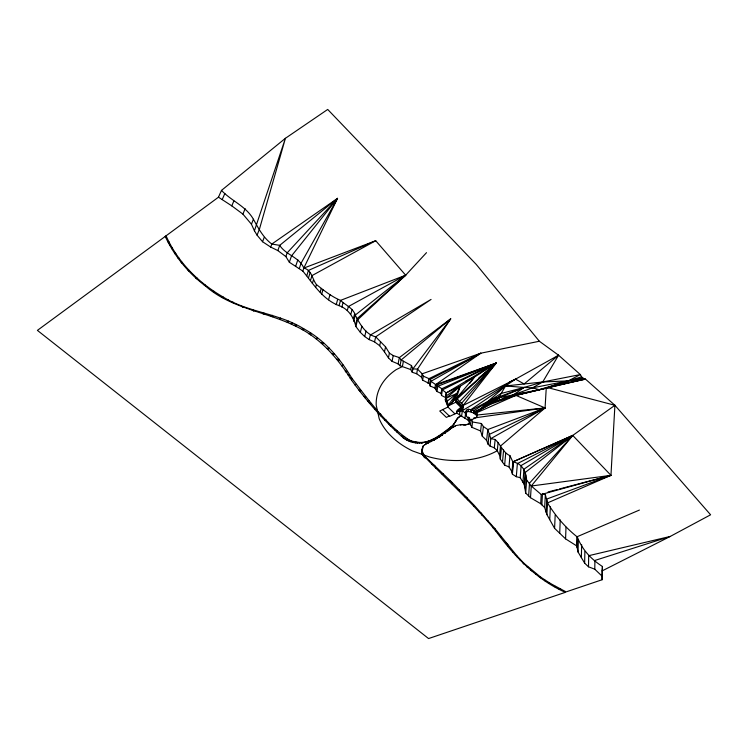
<?xml version="1.0" encoding="UTF-8"?>
<svg xmlns="http://www.w3.org/2000/svg" width="748" height="748" viewBox="0 0 748 748"><rect width="100%" height="100%" fill="white"/><g stroke="black" fill="none" stroke-linecap="round" stroke-linejoin="round"><path stroke-width="1.12" d="M165.233 236.433L37.4 330.382L428.567 638.558L565.366 592.332C536.232 579.541 514.213 556.026 495.653 530.874C473.344 503.395 446.491 479.702 422.274 454.288L421.582 450.062L423.19 446.023L422.227 450.81L423.134 453.765L425.088 456.551L451.315 481.647L474.326 505.47L495.026 528.799L516.7 555.549L523.852 563.197L540.739 577.175L550.369 583.449L566.114 591.892L602.075 579.747L602.121 570.902L670.236 536.438L710.6 514.792L614.912 405.294L585.469 379.124L584.169 379.124L581.607 376.852L580.355 374.57L558.56 355.207L539.355 341.247L476.196 264.362L327.708 109.442L285.418 138.296L221.492 190.394L218.472 197.192L165.233 236.433C174.293 255.825 188.141 272.945 205.261 285.829C231.001 308.634 266.241 311.617 295.946 326.334C320.013 337.572 337.647 358.049 351.504 380.106C366.698 401.171 384.005 420.937 403.555 438.01C419.226 449.726 438.113 438.58 450.492 427.407C455.467 424.883 456.14 416.608 461.591 415.991L456.645 413.036L449.67 416.384L442.657 409.605M602.075 579.747L602.43 566.488C591.163 559.233 582.075 549.621 577.372 537.036L577.017 536.765C565.161 527.312 555.353 515.783 547.517 502.908L545.357 494.737L542.496 493.446M594.791 569.209L594.894 560.448L670.236 536.438L588.685 555.699L588.508 566.806L594.791 569.209L602.383 576.465M453.587 424.462L457.486 418.132L460.59 415.879M588.508 566.806L584.646 563.132L584.871 551.472M581.364 557.606L581.645 544.675M584.646 563.132L578.045 552.015L576.773 545.956L577.017 536.765L639.418 510.052M577.101 547.527L577.372 537.036M578.045 552.015L578.344 539.794M576.773 545.956L565.582 538.869L565.993 527.19M559.7 533.24L560.243 519.944M565.582 538.869L554.586 528.331L555.184 515.035M549.733 519.654L550.36 506.864M546.18 512.315L546.881 499L610.957 475.335L614.912 405.294L547.414 387.529M546.91 514.605L547.517 502.908L610.957 475.335L572.753 435.439L512.857 461.871L512.015 471.866L512.399 474.213L516.316 476.691L520.206 477.701L524.189 484.321L525.704 493.091L530.491 497.71L540.701 503.713L544.666 507.546L546.91 514.605L554.586 528.331M544.666 507.546L545.357 494.737M540.701 503.713L541.225 494.512L531.276 486.013L526.629 480.02C526.087 471.923 522.291 463.48 513.418 462.068L513.175 461.507L512.212 473.035M541.861 504.835L542.431 494.587M546.227 388.38L545.077 407.941L500.477 446.07L499.58 455.354L500.328 459.113L504.638 465.116L508.986 466.92L512.015 471.866M530.491 497.71L531.276 486.013L572.753 435.439L614.912 405.294M450.866 427.108L453.756 424.275M528.64 495.915L529.509 483.115L572.753 435.439L512.857 461.871L509.968 455.7C502.852 452.512 500.721 444.424 495.148 439.515L490.8 438.637L487.79 429.548L483.376 426.528L481.46 423.546L472.549 421.984L471.633 419.273M469.276 420.105L471.016 420.142L476.738 417.253L476.85 413.354L473.923 410.876L471.315 409.736L468.454 409.259L466.565 410.166C463.339 414.055 467.388 417.468 470.221 419.871L470.773 419.899L469.258 420.367L468.697 418.964C469.23 417.375 468.734 417.599 469.052 418.824L470.221 419.871L469.183 420.208L471.016 420.142M525.704 493.091L526.629 480.02M602.121 570.902L602.43 566.488M524.189 484.321L525.04 472.614L572.753 435.439L517.364 463.61L516.316 476.691M524.778 487.752L525.704 474.943M522.964 482.292L523.927 469.202L572.753 435.439L521.132 465.546L520.206 477.701M223.231 297.947L223.306 297.096C198.688 283.006 177.482 261.94 166.037 235.732L165.654 237.051M512.399 474.213L513.418 462.068M508.986 466.92L509.968 455.7M504.638 465.116L505.723 453.12M502.488 462.124L503.61 449.978M351.504 380.106L351.7 377.992C339.863 358.058 324.389 339.929 303.725 328.765C278.873 313.281 248.186 312.524 223.306 297.096L222.268 297.246M500.328 459.113L501.394 447.902M188.992 271.281L189.076 270.355L188.066 270.29M498.103 442.414L497.28 450.735L499.58 455.354M403.415 361.209L402.359 366.585L396.197 369.624A73.061 51.116 8.2 0 0 376.225 405.285L379.208 418.73A73.07 51.116 8.2 0 0 412.587 450.951L429.287 456.935A73.061 51.116 8.2 0 0 497.28 450.735L494.297 447.828L495.148 439.515M454.943 413.859L447.94 407.043L445.331 400.002L446.285 392.878L496.176 363.098L463.18 405.425L457 410.502L456.645 413.036M459.487 414.738L460.254 408.333M494.297 447.828L490.015 446.089L490.8 438.637L545.077 407.941L515.428 395.178L503.769 398.357L584.169 379.124L568.358 380.863L542.721 381.985L505.555 385.959L487.724 401.573L480.197 409.343L475.476 412.344M490.015 446.089L488.042 444.162L489.07 434.504L545.077 407.941L476.906 415.046M464.947 424.799L465.424 424.808C462.152 425.715 471.726 423.228 468.912 423.966M488.042 444.162L486.602 440.404L487.79 429.548L545.077 407.941L473.634 418.039M486.602 440.404L482.282 436.187L483.376 426.528M456.794 411.98L462.685 409.109L463.18 405.425L461.675 403.153L496.176 363.098L460.142 386.295L446.285 392.878L445.331 400.002M482.282 436.187L480.609 430.979L481.46 423.546M476.738 417.253L476.85 413.354M476.588 415.561L475.326 414.299L475.597 412.083M480.609 430.979L471.885 427.314L472.549 421.984M475.326 414.299L473.652 413.083L473.923 410.876M470.529 424.733L471.193 419.422M469.772 423.527L468.921 420.647L469.716 418.254L468.622 418.31L468.949 417.861L469.052 418.824L469.716 418.254M469.146 422.33L469.426 420.142M473.652 413.083L471.034 411.952L471.315 409.736M417.805 442.994L417.898 442.283C430.736 443.91 441.722 433.56 450.979 427.014M465.406 413.803L466.275 412.372L468.173 411.475L468.454 409.259M468.024 420.096L468.407 417.038M466.275 412.372L466.565 410.166M466.032 415.776L466.322 413.569M464.947 418.235L465.602 413.251L462.311 410.671L459.908 411.596L457.972 410.867M468.921 420.647L461.572 416.187L463.18 405.425L515.54 379.143L558.56 355.207L542.721 381.985L532.511 387.838L494.278 401.835L474.438 412.41M460.123 410.343L460.272 409.203L458.973 409.829L458.814 410.97M462.685 409.109L455.691 402.246L456.215 398.544L460.142 386.295L445.911 396.113L448.22 405.136L447.94 407.043L439.74 411.026L446.369 417.412L449.286 416.019M181.96 263.259L182.091 262.305L181.1 262.342M445.92 401.601L446.463 397.973L460.142 386.295L453.569 400.685L451.942 402.854L448.22 405.136L456.841 393.523L446.463 397.973M446.724 403.78L447.108 401.218L456.841 393.523L451.942 402.854M445.574 397.553L441.516 395.458L442.386 389.876L441.816 388.764L430.923 381.312L430.381 379.264L423.312 376.141L422.153 373.804L417.534 369.091L412.896 368.886L411.494 365.566L401.143 359.975L399.348 357.591L393.233 355.562L389.409 353.178L385.566 346.848L375.692 336.834C365.473 334.291 359.779 323.847 355.253 315.086C353.159 307.98 345.501 305.184 340.518 300.387C331.682 296.704 323.959 290.495 316.451 284.567C312.094 279.107 311.907 269.888 303.791 268.093C299.378 257.078 285.914 255.105 279.705 245.353L271.814 244.044C263.259 237.733 258.369 228.243 253.404 219.248C246.064 206.205 231.422 201.006 221.492 190.394M441.516 395.458L441.086 393.439L441.816 388.764L496.176 363.098L459.543 401.629L461.675 403.153M441.086 393.439L436.963 391.475L437.786 386.305L496.176 363.098L457.337 398.787L456.215 398.544L453.569 400.685M436.963 391.475L434.906 388.044L435.448 384.734L480.777 353.206L539.355 341.247M435.934 389.764L436.71 384.977L496.176 363.098L456.215 398.544L474.484 377.057L465.546 381.377M409.137 441.068L409.306 440.076C385.875 424.303 368.671 400.283 351.7 377.992L350.073 378.133M430.147 385.977L430.923 381.312L480.777 353.206L422.153 373.804L421.545 377.216L422.611 380.134L429.623 383.733L430.147 385.977L434.906 388.044M429.623 383.733L430.381 379.264L480.777 353.206L428.819 378.74L428.024 383.406M422.611 380.134L423.312 376.141M416.683 373.748L417.534 369.091L450.726 318.798L399.348 357.591L398.086 363.893L399.993 365.744L410.736 369.568L412.26 372.289L416.683 373.748L421.545 377.216M412.26 372.289L412.896 368.886L450.726 318.798L401.143 359.975L399.993 365.744M410.736 369.568L411.494 365.566M365.286 398.132L365.613 396.534L363.902 396.449M295.946 326.334L296.273 324.754L294.235 325.268M398.086 363.893L392.036 361.321L393.233 355.562M392.036 361.321L388.427 357.834L389.409 353.178M338.648 361.349L339.096 359.255L336.684 359.302M388.427 357.834L384.472 351.915L385.566 346.848M384.472 351.915L379.675 345.707L380.582 341.649M374.542 341.883L375.692 336.834L431.063 299.434L370.279 335.095L369.213 339.611L374.542 341.883L379.675 345.707M369.213 339.611L364.706 336.563L366.024 331.055M364.706 336.563L360.349 332.364L361.854 326.221M360.349 332.364L355.852 326.521L357.516 319.91L405.668 275.199L426.5 252.665M355.609 324.754L357.151 318.62L405.668 275.199L375.72 240.725L303.791 268.093L302.828 271.094C313.421 283.997 322.669 299.518 339.078 305.661C348.484 308.961 353.785 317.423 355.852 326.521M353.692 321.21L355.253 315.086L405.668 275.199L340.518 300.387L339.078 305.661M353.337 318.835L354.72 313.421M350.896 314.067L352.102 309.41M477 415.046L477.187 414.327M347.287 310.56L348.344 306.558L405.668 275.199M403.555 438.01L403.836 436.944L402.508 437.271M341.845 307.091L343.098 302.454M336.198 304.698L337.657 299.424M328.531 299.789L330.027 294.525M321.621 294.263L322.949 289.766M320.191 292.075L321.275 288.41M451.773 427.884L451.072 428.417L456.074 425.537L461.105 424.677M315.534 287.587L316.451 284.567M312.355 283.464L313.487 279.799M310.439 280.622L311.991 275.61L375.72 240.725L308.457 270.402L306.774 275.731M308.503 277.77L310.177 272.44M303.221 330.354L303.725 328.765L301.837 329.494M288.102 322.425L288.513 321.154L287.082 321.995M390.877 426.257L391.26 425.07L389.156 424.593M299.294 268.588L301.023 263.277L337.526 198.37L271.814 244.044L270.711 247.083L277.845 250.589L285.876 256.592L289.354 262.249L302.828 271.094M295.741 266.073L297.826 259.771M289.354 262.249L291.496 255.938L337.526 198.37L303.791 268.093M285.876 256.592L287.167 252.852L337.526 198.37L279.705 245.353L277.845 250.589M270.711 247.083L262.557 241.735L264.184 237.415M415.392 442.723L415.682 441.965L417.898 442.283L417.075 442.966M257.088 235.171L259.565 228.72L285.418 138.296L254.423 230.786L257.088 235.171L262.557 241.735M168.524 242.745L168.936 241.698L168.132 242.146M254.423 230.786L251.44 224.222L253.404 219.248M251.44 224.222L242.904 214.115L245.138 208.664M242.904 214.115L231.787 205.868L233.872 200.941M444.63 432.138L445.406 431.54M222.184 199.604L224.839 193.545M460.59 416.103L461.572 416.187M415.766 442.779L416.178 442.031M171.89 248.775L172.358 247.971L171.47 248.13M412.999 442.33L413.494 441.488L415.682 441.965M360.134 391.662L360.845 390.475L358.731 389.96M421.966 442.975L423.059 442.713M426.295 442.311L426.865 442.059M174.78 253.497L175.266 252.787L174.406 252.936M450.231 429.034L446.939 431.69L451.474 428.108M443.199 433.223L443.686 432.849M441.844 435.392L442.498 434.943L433.578 440.254L447.51 431.231M469.641 383.556L474.484 377.057M439.16 437.131L439.815 436.692M424.855 444.658L425.958 443.985L423.041 446.107M455.429 425.827L453.082 427.099L453.466 426.79M459.908 411.596L462.03 408.941M410.699 441.657L411.363 440.853L413.494 441.488L413.728 442.358M406.706 439.918L407.351 439.16L406.22 439.693M440.432 435.121L441.226 434.579M322.444 344.248L323.66 342.855L321.004 342.752M404.836 438.898L405.528 438.113M279.602 319.013L280.5 317.994L280.565 319.424M403.079 437.786L403.836 436.944M424.35 457.365L425.088 456.551L424.041 457.093M419.497 443.106L420.124 442.433M429.202 441.077L429.773 440.824M175.312 254.385L175.883 253.796M456.215 398.544L460.89 393.916M327.97 349.466L329.354 348.119L326.951 348.4M437.505 436.907L438.384 436.402M178.389 258.64L178.996 258.069L178.024 258.088M169.88 245.503L170.507 244.923M432.035 439.768L433.186 439.244M196.219 278.424L196.771 277.919L196.967 278.967M423.462 456.402L424.331 455.654L423.321 456.065M421.732 452.39L422.414 451.801L421.75 451.979M478.739 378.067L496.176 363.098L435.448 384.734M333.056 354.842L334.515 353.608L332.056 353.795M558.56 355.207L524.142 383.967L515.54 379.143L509.257 382.191M425.49 444.284L434.326 439.861M475.803 412.475L494.278 401.835L499.58 397.618L524.18 387.436L542.721 381.985L580.355 374.57L568.358 380.863L563.899 383.976M262.997 313.805L263.951 313.066L264.025 314.216M227.495 300.172L228.187 299.649M367.857 401.255L368.867 400.489M271.187 316.114L272.291 315.291L272.777 316.769M422.826 455.354L423.677 454.728L422.685 455.018M519.654 559.803L520.159 559.429M291.168 323.847L292.403 322.958M316.105 338.788L317.461 337.844M348.344 375.608L349.522 374.795L347.624 374.617M535.69 574.202L536.213 573.847M355.066 385.07L356.207 384.294M513.296 394.869L524.18 387.436L532.511 387.838L539.158 389.699L585.469 379.124L560.841 384.22M470.361 409.998L515.54 379.143L462.311 410.671M374.533 408.969L375.515 408.296M341.808 365.912L343.089 365.043M384.911 420.264L385.893 419.6M421.61 451.231L422.227 450.81L421.629 450.82M527.172 567.255L527.761 566.862M401.358 436.308L402.321 435.673M512.838 552.005L513.483 551.585M473.531 410.886L501.123 393.476L524.18 387.436L505.555 385.959L499.271 396.758L483.937 405.472L499.58 397.618L539.158 389.699L581.607 376.852M425.004 458.019L425.949 457.411M500.702 536.924L501.422 536.456M442.19 474.204L443.125 473.615M475.55 412.27L499.58 397.618L499.271 396.758L524.18 387.436M544.834 580.766L545.46 580.373M487.584 521.58L488.379 521.085M458.346 490.202L459.244 489.641M473.475 506.003L474.326 505.47M554.838 586.759L555.446 586.395M422.274 454.288L423.134 453.765L422.283 453.886M421.171 443.096L422.321 442.414M412.326 442.133L413.494 441.488M471.633 410.063L487.724 401.573L499.271 396.758L485.826 403.527M436.486 438.683L437.066 438.375M496.176 363.098L442.386 389.876L446.285 392.878M455.691 402.246L448.089 406.014M408.184 440.619L409.306 440.076L411.363 440.853M421.966 453.138L422.714 452.792M242.24 306.97L243.137 306.558L243.231 307.419M475.261 413.373L517.635 394.607M421.582 450.062L421.797 449.735M473.98 411.877L490.37 404.247L517.7 394.664M466.341 424.714L468.36 424.172M345.885 372.074L347.324 371.578L345.165 371.073M308.812 333.814L310.803 333.141L310.841 335.076M252.254 310.588L253.46 310.196L253.834 311.299M582.888 377.992L568.358 380.863L543.74 388.792L519.963 394.159M494.278 401.835L515.428 395.178M541.225 494.512L610.957 475.335L531.276 486.013M548.106 491.96L557.092 489.585M559.336 488.996L610.957 475.335M369.157 402.817L370.503 402.471L370.569 404.369M519.841 394.046L523.151 393.186M503.769 398.357L539.158 389.699M532.511 387.838L568.358 380.863M204.232 285.091L205.083 284.923L205.261 285.829M231.758 302.388L233.058 302.183L233.441 303.146M213.012 291.421L213.956 291.337L214.096 292.216M461.843 424.696L460.31 424.714L460.843 424.714M395.131 430.409L396.739 430.427L397.113 432.335M463.723 424.799L463.106 424.752L464.424 424.864M195.705 277.882L196.771 277.919M461.768 424.677L463.171 424.789M558.99 588.994L560.701 589.209M548.714 583.197L550.369 583.449L550.827 584.431M468.173 411.475L471.034 411.952M539.28 576.83L540.739 577.175L541.103 578.241M530.435 570.06L531.884 570.415L532.267 571.491M378.591 413.476L380.648 414.009L380.76 415.851M515.391 555.147L516.7 555.549L516.924 556.746M522.572 562.786L523.852 563.197L524.077 564.366M431.652 464.209L434.672 465.536L435.897 468.192M464.424 496.485L466.911 497.579L467.622 499.776M479.141 512.202L481.478 513.306L482.133 515.447M448.314 480.197L451.315 481.647L452.082 483.9M492.857 527.686L495.026 528.799L495.653 530.874M505.573 542.926L507.574 544.048L508.173 546.059M218.472 197.192L231.787 205.868M469.08 419.357L469.828 420.002M456.233 420.656L456.065 421.002M455.953 401.199L462.713 407.847L462.872 406.603L456.121 399.965M457.337 398.787L459.543 401.629M469.8 423.34L471.885 427.314M444.546 433.429L445.051 433.111L444.546 433.429M430.848 441.572L431.372 441.376L430.848 441.572M427.875 442.947L428.324 442.797L427.875 442.947M458.524 424.929L458.524 424.929"/></g></svg>
